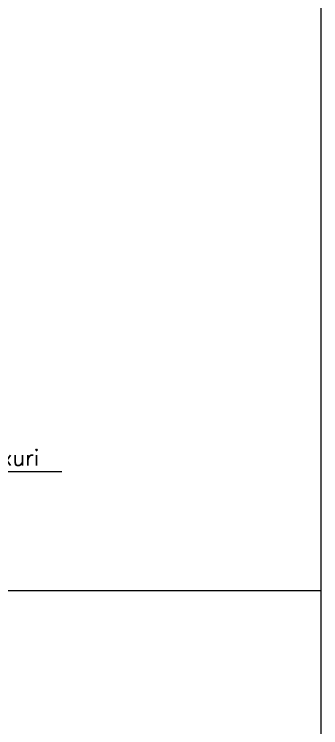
# Model space of a CAD drawing. Header units: millimetres. Extents: x 476244520 to 476657119, y 4620824743 to 4621446928.
# Drawn here: x 476576224 to 476579175, y 4621129501 to 4621136380 of the extents above; entities that cross this region are included whole.
import ezdxf

# ---------------------------------------------------------------- set-up
doc = ezdxf.new("R2010")
doc.units = ezdxf.units.MM
doc.header["$MEASUREMENT"] = 0
for name, color, linetype, lineweight in [('Annotation - Text_Pen_No__7_Pen_No__7_Pen_No__5', 5, 'Continuous', 0), ('gegmebi_Pen_No__7_Pen_No__7_Pen_No__5', 5, 'Continuous', 0), ('New_Structural - Bearing_Pen_No__1', 1, 'Continuous', 0)]:
    doc.layers.add(name, color=color, linetype=linetype, lineweight=lineweight)
doc.linetypes.add('Break', pattern='A,0,[1,A-4 бѓЎбѓђбѓ®бѓљбѓ\x98 - nikas1.Shx,S=15.679026,R=0,X=0,Y=0],-1975.557214,0', length=1975.557214)

msp = doc.modelspace()

# ---------------------------------------------------------------- linework, layer by layer
at = {"layer": 'gegmebi_Pen_No__7_Pen_No__7_Pen_No__5', "color": 5, "linetype": 'Continuous', "lineweight": 0, "flags": 128}
msp.add_lwpolyline([(476574461.052, 4621131973.226), (476576683.057, 4621131973.226)], dxfattribs=at)
at = {"layer": 'New_Structural - Bearing_Pen_No__1', "color": 1, "linetype": 'Continuous', "lineweight": 0}
msp.add_line((476579175.317, 4621141156.705), (476579175.317, 4621114425.379), dxfattribs=at)
at = {"layer": 'New_Structural - Bearing_Pen_No__1', "color": 1, "linetype": 'Break', "lineweight": 0}
msp.add_line((476575808.32, 4621130823.074), (476579175.317, 4621130823.074), dxfattribs=at)

# ---------------------------------------------------------------- texts
at = {"layer": 'Annotation - Text_Pen_No__7_Pen_No__7_Pen_No__5', "color": 5, "linetype": 'Continuous', "lineweight": 0, "insert": (476574635.234, 4621132178.615), "char_height": 150, "attachment_point": 1}
msp.add_mtext('\\A1;{\\pql;\\Ftxt.shx;178 mm safexuri}', dxfattribs=at)

doc.saveas('drawing.dxf')
